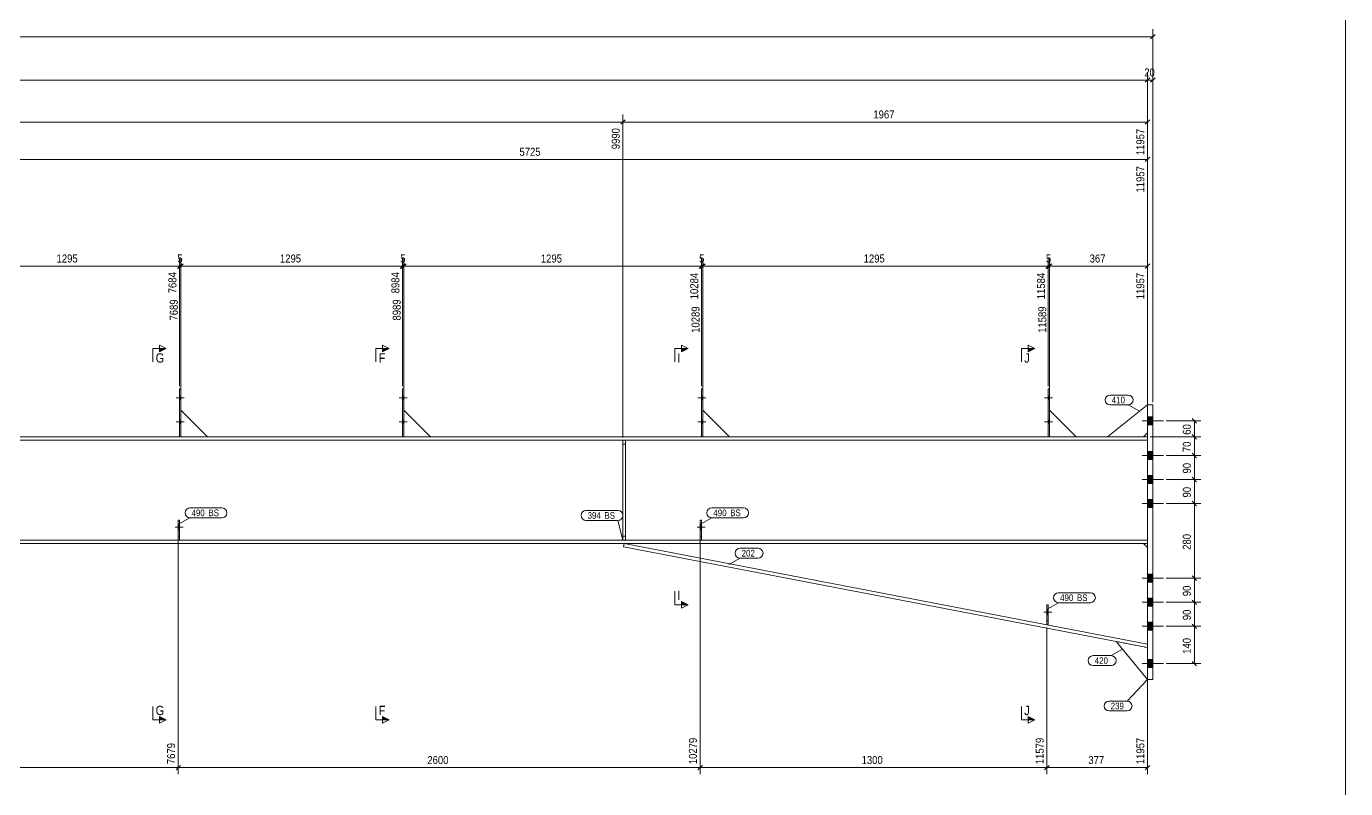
# Model space of a CAD drawing. Header units: millimetres. Extents: x 2 to 1174, y 1 to 825.
# Drawn here: x 679.4 to 1174, y 264.9 to 550.6 of the extents above; entities that cross this region are included whole.
import ezdxf

# ---------------------------------------------------------------- set-up
doc = ezdxf.new("R2010")
doc.units = ezdxf.units.MM
for name, pattern in [('XKITLINE00', [0]), ('XKITLINE01', [4, 1, -1, 1, -1]), ('XKITLINE02', [4, 2, -2])]:
    doc.linetypes.add(name, pattern=pattern)
for name, color, linetype, lineweight in [('Bolt', 3, 'Continuous', 0), ('Dimensions', 7, 'Continuous', 0), ('DrawingSheet', 5, 'Continuous', 0), ('Part', 2, 'Continuous', 0), ('PartMark', 7, 'Continuous', 0), ('Section', 6, 'Continuous', 0)]:
    doc.layers.add(name, color=color, linetype=linetype, lineweight=lineweight)
doc.styles.add('ARIAL', font='ARIAL.TTF')

# ---------------------------------------------------------------- blocks, each defined once
blk = doc.blocks.new('*A13')
at = {"layer": 'Bolt'}
blk.add_hatch(color=3, dxfattribs=at).paths.add_polyline_path([(932.51, 361.89), (932.01, 361.89), (932.01, 363.86), (932.51, 363.86)], flags=17)
at = {"layer": 'Bolt', "color": 3, "linetype": 'XKITLINE00', "lineweight": 0}
for p, q in [((933.86, 362.88), (930.86, 362.88)), ((932.51, 363.86), (932.01, 363.86)), ((932.51, 361.89), (932.01, 361.89))]:
    blk.add_line(p, q, dxfattribs=at)
blk = doc.blocks.new('*A14')
at = {"layer": 'Bolt', "color": 3, "linetype": 'XKITLINE02', "lineweight": 0}
for p, q in [((1062.51, 332.03), (1062.01, 332.03)), ((1063.86, 331.05), (1060.86, 331.05)), ((1062.51, 330.07), (1062.01, 330.07))]:
    blk.add_line(p, q, dxfattribs=at)
blk = doc.blocks.new('*A15')
at = {"layer": 'Bolt'}
for points in [[(1062.51, 412.08), (1063.01, 412.08), (1063.01, 410.68), (1062.51, 410.68)], [(1062.51, 412.08), (1063.01, 412.08), (1063.01, 410.68), (1062.51, 410.68)], [(1062.51, 403.08), (1063.01, 403.08), (1063.01, 401.68), (1062.51, 401.68)], [(1062.51, 403.08), (1063.01, 403.08), (1063.01, 401.68), (1062.51, 401.68)]]:
    blk.add_hatch(color=3, dxfattribs=at).paths.add_polyline_path(points, flags=17)
at = {"layer": 'Bolt', "color": 3, "linetype": 'XKITLINE00', "lineweight": 0}
for p, q in [((1064.17, 411.38), (1061.17, 411.38)), ((1064.17, 411.38), (1061.17, 411.38)), ((1063.01, 412.08), (1062.51, 412.08)), ((1063.01, 412.08), (1062.51, 412.08)), ((1063.01, 410.68), (1062.51, 410.68)), ((1063.01, 410.68), (1062.51, 410.68)), ((1064.17, 402.38), (1061.17, 402.38)), ((1064.17, 402.38), (1061.17, 402.38)), ((1063.01, 403.08), (1062.51, 403.08)), ((1063.01, 403.08), (1062.51, 403.08)), ((1063.01, 401.68), (1062.51, 401.68)), ((1063.01, 401.68), (1062.51, 401.68))]:
    blk.add_line(p, q, dxfattribs=at)
blk = doc.blocks.new('*A16')
at = {"layer": 'Bolt'}
blk.add_hatch(color=3, dxfattribs=at).paths.add_polyline_path([(1062.51, 330.07), (1062.01, 330.07), (1062.01, 332.03), (1062.51, 332.03)], flags=17)
at = {"layer": 'Bolt', "color": 3, "linetype": 'XKITLINE00', "lineweight": 0}
for p, q in [((1062.51, 332.03), (1062.01, 332.03)), ((1063.86, 331.05), (1060.86, 331.05)), ((1062.51, 330.07), (1062.01, 330.07))]:
    blk.add_line(p, q, dxfattribs=at)
blk = doc.blocks.new('*A18')
at = {"layer": 'Part', "color": 2, "linetype": 'XKITLINE00', "lineweight": 0}
for p, q in [((699.5, 396.78), (574.92, 396.78)), ((783.4, 396.78), (699.6, 396.78)), ((866.98, 396.78), (783.5, 396.78)), ((1099.75, 396.78), (867.08, 396.78)), ((699.5, 395.48), (574.92, 395.48)), ((783.4, 395.48), (699.6, 395.48)), ((866.98, 395.48), (783.5, 395.48)), ((1099.75, 395.48), (867.08, 395.48)), ((574.92, 358.08), (699.5, 358.08)), ((574.92, 356.78), (699.5, 356.78)), ((699.6, 358.08), (783.4, 358.08)), ((699.6, 356.78), (783.4, 356.78)), ((783.5, 358.08), (866.98, 358.08)), ((783.5, 356.78), (866.98, 356.78)), ((867.08, 358.08), (1099.75, 358.08)), ((867.08, 356.78), (1099.75, 356.78))]:
    blk.add_line(p, q, dxfattribs=at)
at = {"layer": 'Part', "color": 7, "linetype": 'XKITLINE01', "lineweight": 0}
blk.add_line((1099.75, 356.78), (1099.75, 396.78), dxfattribs=at)
blk = doc.blocks.new('*A19')
at = {"layer": 'Part', "color": 2, "linetype": 'XKITLINE00', "lineweight": 0}
for p, q in [((1099.75, 408.78), (1084.75, 396.78)), ((1098.25, 396.78), (1099.75, 398.28))]:
    blk.add_line(p, q, dxfattribs=at)
at = {"layer": 'Part', "color": 7, "linetype": 'XKITLINE01', "lineweight": 0}
for p, q in [((1099.75, 398.28), (1099.75, 408.78)), ((1084.75, 396.78), (1098.25, 396.78))]:
    blk.add_line(p, q, dxfattribs=at)
blk = doc.blocks.new('*A20')
at = {"layer": 'Part', "color": 2, "linetype": 'XKITLINE00', "lineweight": 0}
for p, q in [((1099.75, 305.78), (1099.75, 408.78)), ((1099.75, 408.78), (1101.75, 408.78)), ((1101.75, 408.78), (1101.75, 305.78)), ((1101.75, 305.78), (1099.75, 305.78))]:
    blk.add_line(p, q, dxfattribs=at)
blk = doc.blocks.new('*A21')
at = {"layer": 'Part', "color": 2, "linetype": 'XKITLINE00', "lineweight": 0}
blk.add_line((1087.96, 320.04), (1099.75, 305.78), dxfattribs=at)
at = {"layer": 'Part', "color": 7, "linetype": 'XKITLINE01', "lineweight": 0}
for p, q in [((1099.75, 317.78), (1087.96, 320.04)), ((1099.75, 305.78), (1099.75, 317.78))]:
    blk.add_line(p, q, dxfattribs=at)
blk = doc.blocks.new('*A39')
at = {"layer": 'Part', "color": 2, "linetype": 'XKITLINE00', "lineweight": 0}
blk.add_line((747.4, 396.78), (737.4, 406.78), dxfattribs=at)
at = {"layer": 'Part', "color": 7, "linetype": 'XKITLINE01', "lineweight": 0}
for p, q in [((737.4, 406.78), (737.4, 396.78)), ((737.4, 396.78), (747.4, 396.78))]:
    blk.add_line(p, q, dxfattribs=at)
blk = doc.blocks.new('*A40')
at = {"layer": 'Part', "color": 7, "linetype": 'XKITLINE01', "lineweight": 0}
for p, q in [((736.4, 365.58), (736.4, 358.08)), ((736.9, 365.58), (736.4, 365.58)), ((736.9, 358.08), (736.9, 365.58)), ((736.4, 359.58), (736.9, 359.58)), ((736.4, 358.08), (736.9, 358.08))]:
    blk.add_line(p, q, dxfattribs=at)
blk = doc.blocks.new('*A41')
at = {"layer": 'Part', "color": 2, "linetype": 'XKITLINE00', "lineweight": 0}
for p, q in [((737.4, 414.78), (736.9, 414.78)), ((736.9, 414.78), (736.9, 396.78)), ((737.4, 396.78), (737.4, 414.78))]:
    blk.add_line(p, q, dxfattribs=at)
at = {"layer": 'Part', "color": 7, "linetype": 'XKITLINE01', "lineweight": 0}
blk.add_line((736.9, 396.78), (737.4, 396.78), dxfattribs=at)
blk = doc.blocks.new('*A42')
at = {"layer": 'Part', "color": 2, "linetype": 'XKITLINE00', "lineweight": 0}
for p, q in [((736.4, 358.08), (736.4, 365.58)), ((736.4, 365.58), (736.9, 365.58)), ((736.9, 365.58), (736.9, 358.08))]:
    blk.add_line(p, q, dxfattribs=at)
at = {"layer": 'Part', "color": 7, "linetype": 'XKITLINE01', "lineweight": 0}
for p, q in [((736.4, 359.58), (736.9, 359.58)), ((736.9, 358.08), (736.4, 358.08))]:
    blk.add_line(p, q, dxfattribs=at)
blk = doc.blocks.new('*A43')
at = {"layer": 'Part', "color": 2, "linetype": 'XKITLINE00', "lineweight": 0}
blk.add_line((830.98, 396.78), (820.98, 406.78), dxfattribs=at)
at = {"layer": 'Part', "color": 7, "linetype": 'XKITLINE01', "lineweight": 0}
for p, q in [((820.98, 406.78), (820.98, 396.78)), ((820.98, 396.78), (830.98, 396.78))]:
    blk.add_line(p, q, dxfattribs=at)
blk = doc.blocks.new('*A44')
at = {"layer": 'Part', "color": 2, "linetype": 'XKITLINE00', "lineweight": 0}
for p, q in [((820.98, 414.78), (820.48, 414.78)), ((820.48, 414.78), (820.48, 396.78)), ((820.98, 396.78), (820.98, 414.78))]:
    blk.add_line(p, q, dxfattribs=at)
at = {"layer": 'Part', "color": 7, "linetype": 'XKITLINE01', "lineweight": 0}
blk.add_line((820.48, 396.78), (820.98, 396.78), dxfattribs=at)
blk = doc.blocks.new('*A45')
at = {"layer": 'Part', "color": 2, "linetype": 'XKITLINE00', "lineweight": 0}
blk.add_line((943.01, 396.78), (933.01, 406.78), dxfattribs=at)
at = {"layer": 'Part', "color": 7, "linetype": 'XKITLINE01', "lineweight": 0}
for p, q in [((933.01, 406.78), (933.01, 396.78)), ((933.01, 396.78), (943.01, 396.78))]:
    blk.add_line(p, q, dxfattribs=at)
blk = doc.blocks.new('*A46')
at = {"layer": 'Part', "color": 7, "linetype": 'XKITLINE01', "lineweight": 0}
for p, q in [((932.01, 365.58), (932.01, 358.08)), ((932.51, 365.58), (932.01, 365.58)), ((932.51, 358.08), (932.51, 365.58)), ((932.01, 359.58), (932.51, 359.58)), ((932.01, 358.08), (932.51, 358.08))]:
    blk.add_line(p, q, dxfattribs=at)
blk = doc.blocks.new('*A47')
at = {"layer": 'Part', "color": 2, "linetype": 'XKITLINE00', "lineweight": 0}
for p, q in [((933.01, 414.78), (932.51, 414.78)), ((932.51, 414.78), (932.51, 396.78)), ((933.01, 396.78), (933.01, 414.78))]:
    blk.add_line(p, q, dxfattribs=at)
at = {"layer": 'Part', "color": 7, "linetype": 'XKITLINE01', "lineweight": 0}
blk.add_line((932.51, 396.78), (933.01, 396.78), dxfattribs=at)
blk = doc.blocks.new('*A48')
at = {"layer": 'Part', "color": 2, "linetype": 'XKITLINE00', "lineweight": 0}
for p, q in [((932.01, 358.08), (932.01, 365.58)), ((932.01, 365.58), (932.51, 365.58)), ((932.51, 365.58), (932.51, 358.08))]:
    blk.add_line(p, q, dxfattribs=at)
at = {"layer": 'Part', "color": 7, "linetype": 'XKITLINE01', "lineweight": 0}
for p, q in [((932.01, 359.58), (932.51, 359.58)), ((932.51, 358.08), (932.01, 358.08))]:
    blk.add_line(p, q, dxfattribs=at)
blk = doc.blocks.new('*A49')
at = {"layer": 'Part', "color": 2, "linetype": 'XKITLINE00', "lineweight": 0}
blk.add_line((1073.01, 396.78), (1063.01, 406.78), dxfattribs=at)
at = {"layer": 'Part', "color": 7, "linetype": 'XKITLINE01', "lineweight": 0}
for p, q in [((1063.01, 406.78), (1063.01, 396.78)), ((1063.01, 396.78), (1073.01, 396.78))]:
    blk.add_line(p, q, dxfattribs=at)
blk = doc.blocks.new('*A50')
at = {"layer": 'Part', "color": 7, "linetype": 'XKITLINE01', "lineweight": 0}
for p, q in [((1062.01, 333.75), (1062.01, 326.25)), ((1062.51, 333.75), (1062.01, 333.75)), ((1062.51, 326.25), (1062.51, 333.75)), ((1062.01, 327.75), (1062.51, 327.75)), ((1062.01, 326.25), (1062.51, 326.25))]:
    blk.add_line(p, q, dxfattribs=at)
blk = doc.blocks.new('*A51')
at = {"layer": 'Part', "color": 2, "linetype": 'XKITLINE00', "lineweight": 0}
for p, q in [((1063.01, 414.78), (1062.51, 414.78)), ((1062.51, 414.78), (1062.51, 396.78)), ((1063.01, 396.78), (1063.01, 414.78))]:
    blk.add_line(p, q, dxfattribs=at)
at = {"layer": 'Part', "color": 7, "linetype": 'XKITLINE01', "lineweight": 0}
blk.add_line((1062.51, 396.78), (1063.01, 396.78), dxfattribs=at)
blk = doc.blocks.new('*A52')
at = {"layer": 'Part', "color": 2, "linetype": 'XKITLINE00', "lineweight": 0}
for p, q in [((1062.51, 333.75), (1062.01, 333.75)), ((1062.01, 333.75), (1062.01, 326.35)), ((1062.51, 333.75), (1062.51, 326.25))]:
    blk.add_line(p, q, dxfattribs=at)
at = {"layer": 'Part', "color": 7, "linetype": 'XKITLINE01', "lineweight": 0}
for p, q in [((1062.01, 327.75), (1062.51, 327.75)), ((1062.01, 326.25), (1062.01, 326.35)), ((1062.51, 326.25), (1062.01, 326.25))]:
    blk.add_line(p, q, dxfattribs=at)
blk = doc.blocks.new('*A56')
at = {"layer": 'Part', "color": 2, "linetype": 'XKITLINE00', "lineweight": 0}
for p, q in [((903.08, 358.08), (903.08, 395.48)), ((904.08, 395.48), (904.08, 358.08))]:
    blk.add_line(p, q, dxfattribs=at)
at = {"layer": 'Part', "color": 7, "linetype": 'XKITLINE01', "lineweight": 0}
for p, q in [((903.08, 395.48), (904.08, 395.48)), ((903.08, 393.98), (904.08, 393.98)), ((903.08, 359.58), (904.08, 359.58)), ((903.08, 358.08), (904.08, 358.08))]:
    blk.add_line(p, q, dxfattribs=at)
blk = doc.blocks.new('*A57')
at = {"layer": 'Part', "color": 7, "linetype": 'XKITLINE01', "lineweight": 0}
for p, q in [((903.08, 395.48), (903.08, 358.08)), ((903.08, 395.48), (904.08, 395.48)), ((903.08, 393.98), (904.08, 393.98)), ((904.08, 395.48), (904.08, 358.08)), ((904.08, 359.58), (903.08, 359.58)), ((904.08, 358.08), (903.08, 358.08))]:
    blk.add_line(p, q, dxfattribs=at)
blk = doc.blocks.new('*A58')
at = {"layer": 'Part', "color": 2, "linetype": 'XKITLINE00', "lineweight": 0}
for p, q in [((903.33, 355.5), (903.58, 356.78)), ((1099.75, 319.1), (903.58, 356.78)), ((1099.75, 355.32), (1098.29, 356.78)), ((1099.75, 317.78), (903.33, 355.5))]:
    blk.add_line(p, q, dxfattribs=at)
at = {"layer": 'Part', "color": 7, "linetype": 'XKITLINE01', "lineweight": 0}
for p, q in [((1098.29, 356.78), (903.58, 356.78)), ((1099.75, 317.78), (1099.75, 355.32))]:
    blk.add_line(p, q, dxfattribs=at)
blk = doc.blocks.new('*A62')
at = {"layer": 'Bolt'}
for points in [[(1101.75, 401.28), (1099.75, 401.28), (1099.75, 404.28), (1101.75, 404.28)], [(1101.75, 401.28), (1099.75, 401.28), (1099.75, 404.28), (1101.75, 404.28)], [(1101.75, 388.28), (1099.75, 388.28), (1099.75, 391.28), (1101.75, 391.28)], [(1101.75, 388.28), (1099.75, 388.28), (1099.75, 391.28), (1101.75, 391.28)], [(1101.75, 379.28), (1099.75, 379.28), (1099.75, 382.28), (1101.75, 382.28)], [(1101.75, 379.28), (1099.75, 379.28), (1099.75, 382.28), (1101.75, 382.28)], [(1101.75, 370.28), (1099.75, 370.28), (1099.75, 373.28), (1101.75, 373.28)], [(1101.75, 370.28), (1099.75, 370.28), (1099.75, 373.28), (1101.75, 373.28)], [(1101.75, 342.28), (1099.75, 342.28), (1099.75, 345.28), (1101.75, 345.28)], [(1101.75, 342.28), (1099.75, 342.28), (1099.75, 345.28), (1101.75, 345.28)], [(1101.75, 333.28), (1099.75, 333.28), (1099.75, 336.28), (1101.75, 336.28)], [(1101.75, 333.28), (1099.75, 333.28), (1099.75, 336.28), (1101.75, 336.28)], [(1101.75, 324.28), (1099.75, 324.28), (1099.75, 327.28), (1101.75, 327.28)], [(1101.75, 324.28), (1099.75, 324.28), (1099.75, 327.28), (1101.75, 327.28)], [(1101.75, 310.28), (1099.75, 310.28), (1099.75, 313.28), (1101.75, 313.28)], [(1101.75, 310.28), (1099.75, 310.28), (1099.75, 313.28), (1101.75, 313.28)]]:
    blk.add_hatch(color=3, dxfattribs=at).paths.add_polyline_path(points, flags=17)
at = {"layer": 'Bolt', "color": 3, "linetype": 'XKITLINE00', "lineweight": 0}
for p, q in [((1097.75, 402.78), (1105.75, 402.78)), ((1097.75, 402.78), (1105.75, 402.78)), ((1099.75, 404.28), (1101.75, 404.28)), ((1099.75, 404.28), (1101.75, 404.28)), ((1099.75, 401.28), (1101.75, 401.28)), ((1099.75, 401.28), (1101.75, 401.28)), ((1099.75, 391.28), (1101.75, 391.28)), ((1099.75, 391.28), (1101.75, 391.28)), ((1097.75, 389.78), (1105.75, 389.78)), ((1097.75, 389.78), (1105.75, 389.78)), ((1099.75, 388.28), (1101.75, 388.28)), ((1099.75, 388.28), (1101.75, 388.28)), ((1099.75, 382.28), (1101.75, 382.28)), ((1099.75, 382.28), (1101.75, 382.28)), ((1097.75, 380.78), (1105.75, 380.78)), ((1097.75, 380.78), (1105.75, 380.78)), ((1099.75, 379.28), (1101.75, 379.28)), ((1099.75, 379.28), (1101.75, 379.28)), ((1097.75, 371.78), (1105.75, 371.78)), ((1097.75, 371.78), (1105.75, 371.78)), ((1099.75, 373.28), (1101.75, 373.28)), ((1099.75, 373.28), (1101.75, 373.28)), ((1099.75, 370.28), (1101.75, 370.28)), ((1099.75, 370.28), (1101.75, 370.28)), ((1097.75, 343.78), (1105.75, 343.78)), ((1097.75, 343.78), (1105.75, 343.78)), ((1099.75, 345.28), (1101.75, 345.28)), ((1099.75, 345.28), (1101.75, 345.28)), ((1099.75, 342.28), (1101.75, 342.28)), ((1099.75, 342.28), (1101.75, 342.28)), ((1097.75, 334.78), (1105.75, 334.78)), ((1097.75, 334.78), (1105.75, 334.78)), ((1099.75, 336.28), (1101.75, 336.28)), ((1099.75, 336.28), (1101.75, 336.28)), ((1099.75, 333.28), (1101.75, 333.28)), ((1099.75, 333.28), (1101.75, 333.28)), ((1099.75, 327.28), (1101.75, 327.28)), ((1099.75, 327.28), (1101.75, 327.28)), ((1097.75, 325.78), (1105.75, 325.78)), ((1097.75, 325.78), (1105.75, 325.78)), ((1099.75, 324.28), (1101.75, 324.28)), ((1099.75, 324.28), (1101.75, 324.28)), ((1097.75, 311.78), (1105.75, 311.78)), ((1097.75, 311.78), (1105.75, 311.78)), ((1099.75, 313.28), (1101.75, 313.28)), ((1099.75, 313.28), (1101.75, 313.28)), ((1099.75, 310.28), (1101.75, 310.28)), ((1099.75, 310.28), (1101.75, 310.28))]:
    blk.add_line(p, q, dxfattribs=at)
blk = doc.blocks.new('*A74')
at = {"layer": 'Bolt', "color": 3, "linetype": 'XKITLINE02', "lineweight": 0}
for p, q in [((738.25, 362.88), (735.25, 362.88)), ((736.9, 363.86), (736.4, 363.86)), ((736.9, 361.89), (736.4, 361.89))]:
    blk.add_line(p, q, dxfattribs=at)
blk = doc.blocks.new('*A75')
at = {"layer": 'Bolt'}
for points in [[(736.9, 412.08), (737.4, 412.08), (737.4, 410.68), (736.9, 410.68)], [(736.9, 412.08), (737.4, 412.08), (737.4, 410.68), (736.9, 410.68)], [(736.9, 403.08), (737.4, 403.08), (737.4, 401.68), (736.9, 401.68)], [(736.9, 403.08), (737.4, 403.08), (737.4, 401.68), (736.9, 401.68)]]:
    blk.add_hatch(color=3, dxfattribs=at).paths.add_polyline_path(points, flags=17)
at = {"layer": 'Bolt', "color": 3, "linetype": 'XKITLINE00', "lineweight": 0}
for p, q in [((738.56, 411.38), (735.56, 411.38)), ((738.56, 411.38), (735.56, 411.38)), ((737.4, 412.08), (736.9, 412.08)), ((737.4, 412.08), (736.9, 412.08)), ((737.4, 410.68), (736.9, 410.68)), ((737.4, 410.68), (736.9, 410.68)), ((738.56, 402.38), (735.56, 402.38)), ((738.56, 402.38), (735.56, 402.38)), ((737.4, 403.08), (736.9, 403.08)), ((737.4, 403.08), (736.9, 403.08)), ((737.4, 401.68), (736.9, 401.68)), ((737.4, 401.68), (736.9, 401.68))]:
    blk.add_line(p, q, dxfattribs=at)
blk = doc.blocks.new('*A76')
at = {"layer": 'Bolt'}
blk.add_hatch(color=3, dxfattribs=at).paths.add_polyline_path([(736.9, 361.89), (736.4, 361.89), (736.4, 363.86), (736.9, 363.86)], flags=17)
at = {"layer": 'Bolt', "color": 3, "linetype": 'XKITLINE00', "lineweight": 0}
for p, q in [((738.25, 362.88), (735.25, 362.88)), ((736.9, 363.86), (736.4, 363.86)), ((736.9, 361.89), (736.4, 361.89))]:
    blk.add_line(p, q, dxfattribs=at)
blk = doc.blocks.new('*A77')
at = {"layer": 'Bolt'}
for points in [[(820.48, 412.08), (820.98, 412.08), (820.98, 410.68), (820.48, 410.68)], [(820.48, 412.08), (820.98, 412.08), (820.98, 410.68), (820.48, 410.68)], [(820.48, 403.08), (820.98, 403.08), (820.98, 401.68), (820.48, 401.68)], [(820.48, 403.08), (820.98, 403.08), (820.98, 401.68), (820.48, 401.68)]]:
    blk.add_hatch(color=3, dxfattribs=at).paths.add_polyline_path(points, flags=17)
at = {"layer": 'Bolt', "color": 3, "linetype": 'XKITLINE00', "lineweight": 0}
for p, q in [((822.14, 411.38), (819.14, 411.38)), ((822.14, 411.38), (819.14, 411.38)), ((820.98, 412.08), (820.48, 412.08)), ((820.98, 412.08), (820.48, 412.08)), ((820.98, 410.68), (820.48, 410.68)), ((820.98, 410.68), (820.48, 410.68)), ((822.14, 402.38), (819.14, 402.38)), ((822.14, 402.38), (819.14, 402.38)), ((820.98, 403.08), (820.48, 403.08)), ((820.98, 403.08), (820.48, 403.08)), ((820.98, 401.68), (820.48, 401.68)), ((820.98, 401.68), (820.48, 401.68))]:
    blk.add_line(p, q, dxfattribs=at)
blk = doc.blocks.new('*A78')
at = {"layer": 'Bolt', "color": 3, "linetype": 'XKITLINE02', "lineweight": 0}
for p, q in [((933.86, 362.88), (930.86, 362.88)), ((932.51, 363.86), (932.01, 363.86)), ((932.51, 361.89), (932.01, 361.89))]:
    blk.add_line(p, q, dxfattribs=at)
blk = doc.blocks.new('*A79')
at = {"layer": 'Bolt'}
for points in [[(932.51, 412.08), (933.01, 412.08), (933.01, 410.68), (932.51, 410.68)], [(932.51, 412.08), (933.01, 412.08), (933.01, 410.68), (932.51, 410.68)], [(932.51, 403.08), (933.01, 403.08), (933.01, 401.68), (932.51, 401.68)], [(932.51, 403.08), (933.01, 403.08), (933.01, 401.68), (932.51, 401.68)]]:
    blk.add_hatch(color=3, dxfattribs=at).paths.add_polyline_path(points, flags=17)
at = {"layer": 'Bolt', "color": 3, "linetype": 'XKITLINE00', "lineweight": 0}
for p, q in [((934.17, 411.38), (931.17, 411.38)), ((934.17, 411.38), (931.17, 411.38)), ((933.01, 412.08), (932.51, 412.08)), ((933.01, 412.08), (932.51, 412.08)), ((933.01, 410.68), (932.51, 410.68)), ((933.01, 410.68), (932.51, 410.68)), ((934.17, 402.38), (931.17, 402.38)), ((934.17, 402.38), (931.17, 402.38)), ((933.01, 403.08), (932.51, 403.08)), ((933.01, 403.08), (932.51, 403.08)), ((933.01, 401.68), (932.51, 401.68)), ((933.01, 401.68), (932.51, 401.68))]:
    blk.add_line(p, q, dxfattribs=at)
blk = doc.blocks.new('*A213')
at = {"layer": 'DrawingSheet', "color": 5, "linetype": 'XKITLINE00', "lineweight": 0}
blk.add_line((1174, 5), (1174, 825), dxfattribs=at)
blk = doc.blocks.new('*A225')
at = {"layer": 'Dimensions', "color": 7, "linetype": 'XKITLINE00', "lineweight": 0}
for p, q in [((1101.75, 409.78), (1101.75, 549.61)), ((55.35, 546.76), (1101.75, 546.76)), ((1102.6, 547.61), (1100.9, 545.91))]:
    blk.add_line(p, q, dxfattribs=at)
at = {"layer": 'Dimensions', "color": 3}
blk.add_point((1101.75, 546.76), dxfattribs=at)
blk = doc.blocks.new('*A231')
at = {"layer": 'Dimensions', "color": 7, "linetype": 'XKITLINE00', "lineweight": 0}
for p, q in [((527.82, 364.58), (527.82, 270.38)), ((736.4, 364.58), (736.4, 270.38)), ((528.67, 273.62), (526.97, 271.93)), ((527.82, 272.78), (736.4, 272.78)), ((737.25, 273.62), (735.55, 271.93))]:
    blk.add_line(p, q, dxfattribs=at)
at = {"layer": 'Dimensions', "color": 3}
for p in [(527.82, 272.78), (736.4, 272.78)]:
    blk.add_point(p, dxfattribs=at)
at = {"layer": 'Dimensions', "color": 3, "style": 'ARIAL', "width": 0.85}
blk.add_text('2600', height=3, dxfattribs=at).set_placement((627.66, 274.13))
blk.add_text('7679', height=3, rotation=90.0002, dxfattribs=at).set_placement((735.2, 274.08))
blk = doc.blocks.new('*A232')
at = {"layer": 'Dimensions', "color": 7, "linetype": 'XKITLINE00', "lineweight": 0}
for p, q in [((65.98, 530.52), (1099.75, 530.52)), ((1100.6, 531.36), (1098.9, 529.67)), ((1099.75, 397.78), (1099.75, 533.37))]:
    blk.add_line(p, q, dxfattribs=at)
at = {"layer": 'Dimensions', "color": 3}
blk.add_point((1099.75, 530.52), dxfattribs=at)
blk = doc.blocks.new('*A233')
at = {"layer": 'Dimensions', "color": 7, "linetype": 'XKITLINE00', "lineweight": 0}
for p, q in [((407.02, 514.78), (903.08, 514.78)), ((903.93, 515.62), (902.23, 513.93)), ((903.08, 396.48), (903.08, 517.63))]:
    blk.add_line(p, q, dxfattribs=at)
at = {"layer": 'Dimensions', "color": 3}
blk.add_point((903.08, 514.78), dxfattribs=at)
at = {"layer": 'Dimensions', "color": 3, "style": 'ARIAL', "width": 0.85}
blk.add_text('9990', height=3, rotation=90.0002, dxfattribs=at).set_placement((901.88, 504.58))
blk = doc.blocks.new('*A234')
at = {"layer": 'Dimensions', "color": 7, "linetype": 'XKITLINE00', "lineweight": 0}
for p, q in [((638.57, 501.62), (636.87, 499.93)), ((637.72, 377.78), (637.72, 503.63)), ((637.72, 500.78), (1099.75, 500.78)), ((1100.6, 501.62), (1098.9, 499.93)), ((1099.75, 397.78), (1099.75, 503.63))]:
    blk.add_line(p, q, dxfattribs=at)
at = {"layer": 'Dimensions', "color": 3}
for p in [(637.72, 500.78), (1099.75, 500.78)]:
    blk.add_point(p, dxfattribs=at)
at = {"layer": 'Dimensions', "color": 3, "style": 'ARIAL', "width": 0.85}
blk.add_text('5725', height=3, dxfattribs=at).set_placement((864.28, 502.13))
blk.add_text('11957', height=3, rotation=90.0002, dxfattribs=at).set_placement((1098.55, 488.35))
blk = doc.blocks.new('*A235')
at = {"layer": 'Dimensions', "color": 7, "linetype": 'XKITLINE00', "lineweight": 0}
for p, q in [((654.35, 461.62), (652.65, 459.93)), ((653.5, 407.78), (653.5, 463.63)), ((653.5, 460.78), (736.9, 460.78)), ((737.75, 461.62), (736.05, 459.93)), ((736.9, 415.78), (736.9, 463.63))]:
    blk.add_line(p, q, dxfattribs=at)
at = {"layer": 'Dimensions', "color": 3}
for p in [(653.5, 460.78), (736.9, 460.78)]:
    blk.add_point(p, dxfattribs=at)
at = {"layer": 'Dimensions', "color": 3, "style": 'ARIAL', "width": 0.85}
blk.add_text('1295', height=3, dxfattribs=at).set_placement((690.75, 462.13))
blk.add_text('7684', height=3, rotation=90.0002, dxfattribs=at).set_placement((735.7, 450.58))
blk = doc.blocks.new('*A236')
at = {"layer": 'Dimensions', "color": 7, "linetype": 'XKITLINE00', "lineweight": 0}
for p, q in [((1100.75, 396.78), (1119.71, 396.78)), ((1116.46, 397.62), (1118.16, 395.93)), ((1117.31, 389.78), (1117.31, 396.78)), ((1106.75, 389.78), (1119.71, 389.78)), ((1116.46, 390.62), (1118.16, 388.93))]:
    blk.add_line(p, q, dxfattribs=at)
at = {"layer": 'Dimensions', "color": 3}
for p in [(1117.31, 396.78), (1117.31, 389.78)]:
    blk.add_point(p, dxfattribs=at)
at = {"layer": 'Dimensions', "color": 3, "style": 'ARIAL', "width": 0.85}
blk.add_text('70', height=3, rotation=90.0002, dxfattribs=at).set_placement((1115.96, 391.05))
blk = doc.blocks.new('*A237')
at = {"layer": 'Dimensions', "color": 7, "linetype": 'XKITLINE00', "lineweight": 0}
for p, q in [((1106.75, 402.78), (1119.71, 402.78)), ((1116.46, 403.62), (1118.16, 401.93)), ((1117.31, 396.78), (1117.31, 402.78)), ((1100.75, 396.78), (1119.71, 396.78)), ((1116.46, 397.62), (1118.16, 395.93))]:
    blk.add_line(p, q, dxfattribs=at)
at = {"layer": 'Dimensions', "color": 3}
for p in [(1117.31, 402.78), (1117.31, 396.78)]:
    blk.add_point(p, dxfattribs=at)
at = {"layer": 'Dimensions', "color": 3, "style": 'ARIAL', "width": 0.85}
blk.add_text('60', height=3, rotation=90.0002, dxfattribs=at).set_placement((1115.96, 397.55))
blk = doc.blocks.new('*A242')
at = {"layer": 'PartMark', "color": 7, "linetype": 'XKITLINE00', "lineweight": 0}
for p, q in [((942.73, 348.93), (946.98, 351.32)), ((946.98, 355.02), (953.74, 355.02)), ((946.98, 351.32), (953.74, 351.32))]:
    blk.add_line(p, q, dxfattribs=at)
for centre, start, end in [((946.98, 353.17), 90, 270), ((953.74, 353.17), 270, 90)]:
    blk.add_arc(centre, 1.85, start, end, dxfattribs=at)
at = {"layer": 'PartMark', "color": 3, "style": 'ARIAL', "width": 0.85}
blk.add_text('202', height=2.5, dxfattribs=at).set_placement((947.58, 351.92))
blk = doc.blocks.new('*A244')
at = {"layer": 'PartMark', "color": 7, "linetype": 'XKITLINE00', "lineweight": 0}
for p, q in [((1085.71, 412.44), (1092.48, 412.44)), ((1085.71, 408.74), (1092.48, 408.74)), ((1096.72, 406.35), (1092.48, 408.74))]:
    blk.add_line(p, q, dxfattribs=at)
for centre, start, end in [((1085.71, 410.59), 90, 270), ((1092.48, 410.59), 270, 90)]:
    blk.add_arc(centre, 1.85, start, end, dxfattribs=at)
at = {"layer": 'PartMark', "color": 3, "style": 'ARIAL', "width": 0.85}
blk.add_text('410', height=2.5, dxfattribs=at).set_placement((1086.31, 409.34))
blk = doc.blocks.new('*A245')
at = {"layer": 'PartMark', "color": 7, "linetype": 'XKITLINE00', "lineweight": 0}
for p, q in [((1099.75, 305.78), (1092.08, 297.75)), ((1085.32, 297.75), (1092.08, 297.75)), ((1085.32, 294.05), (1092.08, 294.05))]:
    blk.add_line(p, q, dxfattribs=at)
for centre, start, end in [((1085.32, 295.9), 90, 270), ((1092.08, 295.9), 270, 90)]:
    blk.add_arc(centre, 1.85, start, end, dxfattribs=at)
at = {"layer": 'PartMark', "color": 3, "style": 'ARIAL', "width": 0.85}
blk.add_text('239', height=2.5, dxfattribs=at).set_placement((1085.92, 294.65))
blk = doc.blocks.new('*A246')
at = {"layer": 'PartMark', "color": 7, "linetype": 'XKITLINE00', "lineweight": 0}
for p, q in [((1090.35, 317.16), (1086.11, 314.76)), ((1079.34, 314.76), (1086.11, 314.76)), ((1079.34, 311.06), (1086.11, 311.06))]:
    blk.add_line(p, q, dxfattribs=at)
for centre, start, end in [((1079.34, 312.91), 90, 270), ((1086.11, 312.91), 270, 90)]:
    blk.add_arc(centre, 1.85, start, end, dxfattribs=at)
at = {"layer": 'PartMark', "color": 3, "style": 'ARIAL', "width": 0.85}
blk.add_text('420', height=2.5, dxfattribs=at).set_placement((1079.94, 311.66))
blk = doc.blocks.new('*A250')
at = {"layer": 'PartMark', "color": 7, "linetype": 'XKITLINE00', "lineweight": 0}
for p, q in [((1066.38, 338.32), (1078.34, 338.32)), ((1062.14, 332.22), (1066.38, 334.62)), ((1066.38, 334.62), (1078.34, 334.62))]:
    blk.add_line(p, q, dxfattribs=at)
for centre, start, end in [((1066.38, 336.47), 90, 270), ((1078.34, 336.47), 270, 90)]:
    blk.add_arc(centre, 1.85, start, end, dxfattribs=at)
at = {"layer": 'PartMark', "color": 3, "style": 'ARIAL', "width": 0.85}
for s, p in [('490', (1066.98, 335.22)), ('BS', (1073.29, 335.22))]:
    blk.add_text(s, height=2.5, dxfattribs=at).set_placement(p)
blk = doc.blocks.new('*A251')
at = {"layer": 'PartMark', "color": 7, "linetype": 'XKITLINE00', "lineweight": 0}
for p, q in [((932.14, 364.05), (936.38, 366.44)), ((936.38, 370.14), (948.34, 370.14)), ((936.38, 366.44), (948.34, 366.44))]:
    blk.add_line(p, q, dxfattribs=at)
for centre, start, end in [((936.38, 368.29), 90, 270), ((948.34, 368.29), 270, 90)]:
    blk.add_arc(centre, 1.85, start, end, dxfattribs=at)
at = {"layer": 'PartMark', "color": 3, "style": 'ARIAL', "width": 0.85}
for s, p in [('490', (936.98, 367.04)), ('BS', (943.29, 367.04))]:
    blk.add_text(s, height=2.5, dxfattribs=at).set_placement(p)
blk = doc.blocks.new('*A252')
at = {"layer": 'PartMark', "color": 7, "linetype": 'XKITLINE00', "lineweight": 0}
for p, q in [((889.22, 369.16), (901.18, 369.16)), ((889.22, 365.46), (901.18, 365.46)), ((903.08, 358.08), (901.18, 365.46))]:
    blk.add_line(p, q, dxfattribs=at)
for centre, start, end in [((889.22, 367.31), 90, 270), ((901.18, 367.31), 270, 90)]:
    blk.add_arc(centre, 1.85, start, end, dxfattribs=at)
at = {"layer": 'PartMark', "color": 3, "style": 'ARIAL', "width": 0.85}
for s, p in [('394', (889.82, 366.06)), ('BS', (896.14, 366.06))]:
    blk.add_text(s, height=2.5, dxfattribs=at).set_placement(p)
blk = doc.blocks.new('*A253')
at = {"layer": 'PartMark', "color": 7, "linetype": 'XKITLINE00', "lineweight": 0}
for p, q in [((736.53, 364.05), (740.77, 366.44)), ((740.77, 370.14), (752.73, 370.14)), ((740.77, 366.44), (752.73, 366.44))]:
    blk.add_line(p, q, dxfattribs=at)
for centre, start, end in [((740.77, 368.29), 90, 270), ((752.73, 368.29), 270, 90)]:
    blk.add_arc(centre, 1.85, start, end, dxfattribs=at)
at = {"layer": 'PartMark', "color": 3, "style": 'ARIAL', "width": 0.85}
for s, p in [('490', (741.37, 367.04)), ('BS', (747.69, 367.04))]:
    blk.add_text(s, height=2.5, dxfattribs=at).set_placement(p)
blk = doc.blocks.new('*A262')
at = {"layer": 'Section'}
for points in [[(1055.01, 429.84), (1057.51, 429.84), (1055.01, 428.59)], [(1055.01, 291.96), (1057.51, 290.71), (1055.01, 290.71)]]:
    blk.add_hatch(color=3, dxfattribs=at).paths.add_polyline_path(points, flags=17)
at = {"layer": 'Section', "color": 3, "linetype": 'XKITLINE00', "lineweight": 0}
for p, q in [((1055.01, 428.59), (1055.01, 431.09)), ((1055.01, 431.09), (1057.51, 429.84)), ((1057.51, 429.84), (1055.01, 428.59)), ((1057.51, 290.71), (1055.01, 291.96)), ((1055.01, 291.96), (1055.01, 289.46)), ((1057.51, 290.71), (1055.01, 289.46))]:
    blk.add_line(p, q, dxfattribs=at)
at = {"layer": 'Section', "color": 1, "linetype": 'XKITLINE00', "lineweight": 0}
for p, q in [((1052.51, 429.84), (1052.51, 424.84)), ((1052.51, 429.84), (1057.51, 429.84)), ((1052.51, 290.71), (1052.51, 295.71)), ((1052.51, 290.71), (1057.51, 290.71))]:
    blk.add_line(p, q, dxfattribs=at)
at = {"layer": 'Section', "color": 7, "style": 'ARIAL', "width": 0.85}
for p in [(1053.51, 424.59), (1053.51, 292.46)]:
    blk.add_text('J', height=3.5, dxfattribs=at).set_placement(p)
blk = doc.blocks.new('*A264')
at = {"layer": 'Section'}
for points in [[(925.01, 429.84), (927.51, 429.84), (925.01, 428.59)], [(925.01, 335.12), (927.51, 333.87), (925.01, 333.87)]]:
    blk.add_hatch(color=3, dxfattribs=at).paths.add_polyline_path(points, flags=17)
at = {"layer": 'Section', "color": 3, "linetype": 'XKITLINE00', "lineweight": 0}
for p, q in [((925.01, 428.59), (925.01, 431.09)), ((925.01, 431.09), (927.51, 429.84)), ((927.51, 429.84), (925.01, 428.59)), ((927.51, 333.87), (925.01, 335.12)), ((925.01, 335.12), (925.01, 332.62)), ((927.51, 333.87), (925.01, 332.62))]:
    blk.add_line(p, q, dxfattribs=at)
at = {"layer": 'Section', "color": 1, "linetype": 'XKITLINE00', "lineweight": 0}
for p, q in [((922.51, 429.84), (922.51, 424.84)), ((922.51, 429.84), (927.51, 429.84)), ((922.51, 333.87), (922.51, 338.87)), ((922.51, 333.87), (927.51, 333.87))]:
    blk.add_line(p, q, dxfattribs=at)
at = {"layer": 'Section', "color": 7, "style": 'ARIAL', "width": 0.85}
for p in [(923.51, 424.59), (923.51, 335.62)]:
    blk.add_text('I', height=3.5, dxfattribs=at).set_placement(p)
blk = doc.blocks.new('*A265')
at = {"layer": 'Section'}
for points in [[(812.98, 429.84), (815.48, 429.84), (812.98, 428.59)], [(812.98, 291.96), (815.48, 290.71), (812.98, 290.71)]]:
    blk.add_hatch(color=3, dxfattribs=at).paths.add_polyline_path(points, flags=17)
at = {"layer": 'Section', "color": 3, "linetype": 'XKITLINE00', "lineweight": 0}
for p, q in [((812.98, 428.59), (812.98, 431.09)), ((812.98, 431.09), (815.48, 429.84)), ((815.48, 429.84), (812.98, 428.59)), ((815.48, 290.71), (812.98, 291.96)), ((812.98, 291.96), (812.98, 289.46)), ((815.48, 290.71), (812.98, 289.46))]:
    blk.add_line(p, q, dxfattribs=at)
at = {"layer": 'Section', "color": 1, "linetype": 'XKITLINE00', "lineweight": 0}
for p, q in [((810.48, 429.84), (810.48, 424.84)), ((810.48, 429.84), (815.48, 429.84)), ((810.48, 290.71), (810.48, 295.71)), ((810.48, 290.71), (815.48, 290.71))]:
    blk.add_line(p, q, dxfattribs=at)
at = {"layer": 'Section', "color": 7, "style": 'ARIAL', "width": 0.85}
for p in [(811.48, 424.59), (811.48, 292.46)]:
    blk.add_text('F', height=3.5, dxfattribs=at).set_placement(p)
blk = doc.blocks.new('*A266')
at = {"layer": 'Section'}
for points in [[(729.4, 429.84), (731.9, 429.84), (729.4, 428.59)], [(729.4, 291.96), (731.9, 290.71), (729.4, 290.71)]]:
    blk.add_hatch(color=3, dxfattribs=at).paths.add_polyline_path(points, flags=17)
at = {"layer": 'Section', "color": 3, "linetype": 'XKITLINE00', "lineweight": 0}
for p, q in [((729.4, 428.59), (729.4, 431.09)), ((729.4, 431.09), (731.9, 429.84)), ((731.9, 429.84), (729.4, 428.59)), ((731.9, 290.71), (729.4, 291.96)), ((729.4, 291.96), (729.4, 289.46)), ((731.9, 290.71), (729.4, 289.46))]:
    blk.add_line(p, q, dxfattribs=at)
at = {"layer": 'Section', "color": 1, "linetype": 'XKITLINE00', "lineweight": 0}
for p, q in [((726.9, 429.84), (726.9, 424.84)), ((726.9, 429.84), (731.9, 429.84)), ((726.9, 290.71), (726.9, 295.71)), ((726.9, 290.71), (731.9, 290.71))]:
    blk.add_line(p, q, dxfattribs=at)
at = {"layer": 'Section', "color": 7, "style": 'ARIAL', "width": 0.85}
for p in [(727.9, 424.59), (727.9, 292.46)]:
    blk.add_text('G', height=3.5, dxfattribs=at).set_placement(p)
blk = doc.blocks.new('*A290')
at = {"layer": 'Dimensions', "color": 7, "linetype": 'XKITLINE00', "lineweight": 0}
for p, q in [((736.4, 364.58), (736.4, 270.38)), ((932.01, 364.58), (932.01, 270.38)), ((737.25, 273.62), (735.55, 271.93)), ((736.4, 272.78), (932.01, 272.78)), ((932.86, 273.62), (931.16, 271.93))]:
    blk.add_line(p, q, dxfattribs=at)
at = {"layer": 'Dimensions', "color": 3}
for p in [(736.4, 272.78), (932.01, 272.78)]:
    blk.add_point(p, dxfattribs=at)
at = {"layer": 'Dimensions', "color": 3, "style": 'ARIAL', "width": 0.85}
blk.add_text('10279', height=3, rotation=90.0002, dxfattribs=at).set_placement((930.81, 274.08))
blk.add_text('2600', height=3, dxfattribs=at).set_placement((829.76, 274.13))
blk = doc.blocks.new('*A291')
at = {"layer": 'Dimensions', "color": 7, "linetype": 'XKITLINE00', "lineweight": 0}
for p, q in [((932.01, 364.58), (932.01, 270.38)), ((1062.01, 325.25), (1062.01, 270.38)), ((932.86, 273.62), (931.16, 271.93)), ((932.01, 272.78), (1062.01, 272.78)), ((1062.86, 273.62), (1061.16, 271.93))]:
    blk.add_line(p, q, dxfattribs=at)
at = {"layer": 'Dimensions', "color": 3}
for p in [(932.01, 272.78), (1062.01, 272.78)]:
    blk.add_point(p, dxfattribs=at)
at = {"layer": 'Dimensions', "color": 3, "style": 'ARIAL', "width": 0.85}
blk.add_text('11579', height=3, rotation=90.0002, dxfattribs=at).set_placement((1060.81, 274.08))
blk.add_text('1300', height=3, dxfattribs=at).set_placement((992.56, 274.13))
blk = doc.blocks.new('*A292')
at = {"layer": 'Dimensions', "color": 7, "linetype": 'XKITLINE00', "lineweight": 0}
for p, q in [((1099.75, 355.78), (1099.75, 270.38)), ((1062.01, 325.25), (1062.01, 270.38)), ((1062.86, 273.62), (1061.16, 271.93)), ((1062.01, 272.78), (1099.75, 272.78)), ((1100.6, 273.62), (1098.9, 271.93))]:
    blk.add_line(p, q, dxfattribs=at)
at = {"layer": 'Dimensions', "color": 3}
for p in [(1062.01, 272.78), (1099.75, 272.78)]:
    blk.add_point(p, dxfattribs=at)
at = {"layer": 'Dimensions', "color": 3, "style": 'ARIAL', "width": 0.85}
blk.add_text('11957', height=3, rotation=90.0002, dxfattribs=at).set_placement((1098.55, 274.08))
blk.add_text('377', height=3, dxfattribs=at).set_placement((1077.54, 274.13))
blk = doc.blocks.new('*A293')
at = {"layer": 'Dimensions', "color": 7, "linetype": 'XKITLINE00', "lineweight": 0}
for p, q in [((1100.6, 531.36), (1098.9, 529.67)), ((1099.75, 397.78), (1099.75, 533.37)), ((1099.75, 530.52), (1101.75, 530.52)), ((1102.6, 531.36), (1100.9, 529.67)), ((1101.75, 409.78), (1101.75, 533.37))]:
    blk.add_line(p, q, dxfattribs=at)
at = {"layer": 'Dimensions', "color": 3}
for p in [(1099.75, 530.52), (1101.75, 530.52)]:
    blk.add_point(p, dxfattribs=at)
at = {"layer": 'Dimensions', "color": 3, "style": 'ARIAL', "width": 0.85}
blk.add_text('20', height=3, dxfattribs=at).set_placement((1098.52, 531.87))
blk = doc.blocks.new('*A294')
at = {"layer": 'Dimensions', "color": 7, "linetype": 'XKITLINE00', "lineweight": 0}
for p, q in [((903.93, 515.62), (902.23, 513.93)), ((903.08, 396.48), (903.08, 517.63)), ((903.08, 514.78), (1099.75, 514.78)), ((1100.6, 515.62), (1098.9, 513.93)), ((1099.75, 397.78), (1099.75, 517.63))]:
    blk.add_line(p, q, dxfattribs=at)
at = {"layer": 'Dimensions', "color": 3}
for p in [(903.08, 514.78), (1099.75, 514.78)]:
    blk.add_point(p, dxfattribs=at)
at = {"layer": 'Dimensions', "color": 3, "style": 'ARIAL', "width": 0.85}
blk.add_text('1967', height=3, dxfattribs=at).set_placement((996.96, 516.13))
blk.add_text('11957', height=3, rotation=90.0002, dxfattribs=at).set_placement((1098.55, 502.35))
blk = doc.blocks.new('*A295')
at = {"layer": 'Dimensions', "color": 7, "linetype": 'XKITLINE00', "lineweight": 0}
for p, q in [((737.75, 461.62), (736.05, 459.93)), ((738.25, 461.62), (736.55, 459.93)), ((736.9, 415.78), (736.9, 463.63)), ((736.9, 460.78), (737.4, 460.78)), ((737.4, 407.78), (737.4, 463.63))]:
    blk.add_line(p, q, dxfattribs=at)
at = {"layer": 'Dimensions', "color": 3}
for p in [(736.9, 460.78), (737.4, 460.78)]:
    blk.add_point(p, dxfattribs=at)
at = {"layer": 'Dimensions', "color": 3, "style": 'ARIAL', "width": 0.85}
blk.add_text('5', height=3, dxfattribs=at).set_placement((736.04, 462.13))
blk.add_text('7689', height=3, rotation=90.0002, dxfattribs=at).set_placement((736.2, 440.38))
blk = doc.blocks.new('*A296')
at = {"layer": 'Dimensions', "color": 7, "linetype": 'XKITLINE00', "lineweight": 0}
for p, q in [((738.25, 461.62), (736.55, 459.93)), ((737.4, 407.78), (737.4, 463.63)), ((737.4, 460.78), (820.48, 460.78)), ((821.33, 461.62), (819.63, 459.93)), ((820.48, 415.78), (820.48, 463.63))]:
    blk.add_line(p, q, dxfattribs=at)
at = {"layer": 'Dimensions', "color": 3}
for p in [(737.4, 460.78), (820.48, 460.78)]:
    blk.add_point(p, dxfattribs=at)
at = {"layer": 'Dimensions', "color": 3, "style": 'ARIAL', "width": 0.85}
blk.add_text('1295', height=3, dxfattribs=at).set_placement((774.49, 462.13))
blk.add_text('8984', height=3, rotation=90.0002, dxfattribs=at).set_placement((819.28, 450.58))
blk = doc.blocks.new('*A297')
at = {"layer": 'Dimensions', "color": 7, "linetype": 'XKITLINE00', "lineweight": 0}
for p, q in [((821.33, 461.62), (819.63, 459.93)), ((821.83, 461.62), (820.13, 459.93)), ((820.48, 415.78), (820.48, 463.63)), ((820.48, 460.78), (820.98, 460.78)), ((820.98, 407.78), (820.98, 463.63))]:
    blk.add_line(p, q, dxfattribs=at)
at = {"layer": 'Dimensions', "color": 3}
for p in [(820.48, 460.78), (820.98, 460.78)]:
    blk.add_point(p, dxfattribs=at)
at = {"layer": 'Dimensions', "color": 3, "style": 'ARIAL', "width": 0.85}
blk.add_text('5', height=3, dxfattribs=at).set_placement((819.62, 462.13))
blk.add_text('8989', height=3, rotation=90.0002, dxfattribs=at).set_placement((819.78, 440.38))
blk = doc.blocks.new('*A298')
at = {"layer": 'Dimensions', "color": 7, "linetype": 'XKITLINE00', "lineweight": 0}
for p, q in [((821.83, 461.62), (820.13, 459.93)), ((820.98, 407.78), (820.98, 463.63)), ((820.98, 460.78), (932.51, 460.78)), ((933.36, 461.62), (931.66, 459.93)), ((932.51, 415.78), (932.51, 463.63))]:
    blk.add_line(p, q, dxfattribs=at)
at = {"layer": 'Dimensions', "color": 3}
for p in [(820.98, 460.78), (932.51, 460.78)]:
    blk.add_point(p, dxfattribs=at)
at = {"layer": 'Dimensions', "color": 3, "style": 'ARIAL', "width": 0.85}
blk.add_text('1295', height=3, dxfattribs=at).set_placement((872.3, 462.13))
blk.add_text('10284', height=3, rotation=90.0002, dxfattribs=at).set_placement((931.31, 448.35))
blk = doc.blocks.new('*A299')
at = {"layer": 'Dimensions', "color": 7, "linetype": 'XKITLINE00', "lineweight": 0}
for p, q in [((933.36, 461.62), (931.66, 459.93)), ((933.86, 461.62), (932.16, 459.93)), ((932.51, 415.78), (932.51, 463.63)), ((932.51, 460.78), (933.01, 460.78)), ((933.01, 407.78), (933.01, 463.63))]:
    blk.add_line(p, q, dxfattribs=at)
at = {"layer": 'Dimensions', "color": 3}
for p in [(932.51, 460.78), (933.01, 460.78)]:
    blk.add_point(p, dxfattribs=at)
at = {"layer": 'Dimensions', "color": 3, "style": 'ARIAL', "width": 0.85}
blk.add_text('5', height=3, dxfattribs=at).set_placement((931.65, 462.13))
blk.add_text('10289', height=3, rotation=90.0002, dxfattribs=at).set_placement((931.81, 435.75))
blk = doc.blocks.new('*A300')
at = {"layer": 'Dimensions', "color": 7, "linetype": 'XKITLINE00', "lineweight": 0}
for p, q in [((933.86, 461.62), (932.16, 459.93)), ((933.01, 407.78), (933.01, 463.63)), ((933.01, 460.78), (1062.51, 460.78)), ((1063.36, 461.62), (1061.66, 459.93)), ((1062.51, 415.78), (1062.51, 463.63))]:
    blk.add_line(p, q, dxfattribs=at)
at = {"layer": 'Dimensions', "color": 3}
for p in [(933.01, 460.78), (1062.51, 460.78)]:
    blk.add_point(p, dxfattribs=at)
at = {"layer": 'Dimensions', "color": 3, "style": 'ARIAL', "width": 0.85}
blk.add_text('1295', height=3, dxfattribs=at).set_placement((993.31, 462.13))
blk.add_text('11584', height=3, rotation=90.0002, dxfattribs=at).set_placement((1061.31, 448.35))
blk = doc.blocks.new('*A301')
at = {"layer": 'Dimensions', "color": 7, "linetype": 'XKITLINE00', "lineweight": 0}
for p, q in [((1063.36, 461.62), (1061.66, 459.93)), ((1063.86, 461.62), (1062.16, 459.93)), ((1062.51, 415.78), (1062.51, 463.63)), ((1062.51, 460.78), (1063.01, 460.78)), ((1063.01, 407.78), (1063.01, 463.63))]:
    blk.add_line(p, q, dxfattribs=at)
at = {"layer": 'Dimensions', "color": 3}
for p in [(1062.51, 460.78), (1063.01, 460.78)]:
    blk.add_point(p, dxfattribs=at)
at = {"layer": 'Dimensions', "color": 3, "style": 'ARIAL', "width": 0.85}
blk.add_text('5', height=3, dxfattribs=at).set_placement((1061.65, 462.13))
blk.add_text('11589', height=3, rotation=90.0002, dxfattribs=at).set_placement((1061.81, 435.75))
blk = doc.blocks.new('*A302')
at = {"layer": 'Dimensions', "color": 7, "linetype": 'XKITLINE00', "lineweight": 0}
for p, q in [((1063.86, 461.62), (1062.16, 459.93)), ((1063.01, 407.78), (1063.01, 463.63)), ((1063.01, 460.78), (1099.75, 460.78)), ((1100.6, 461.62), (1098.9, 459.93)), ((1099.75, 397.78), (1099.75, 463.63))]:
    blk.add_line(p, q, dxfattribs=at)
at = {"layer": 'Dimensions', "color": 3}
for p in [(1063.01, 460.78), (1099.75, 460.78)]:
    blk.add_point(p, dxfattribs=at)
at = {"layer": 'Dimensions', "color": 3, "style": 'ARIAL', "width": 0.85}
blk.add_text('367', height=3, dxfattribs=at).set_placement((1078.04, 462.13))
blk.add_text('11957', height=3, rotation=90.0002, dxfattribs=at).set_placement((1098.55, 448.35))
blk = doc.blocks.new('*A303')
at = {"layer": 'Dimensions', "color": 7, "linetype": 'XKITLINE00', "lineweight": 0}
for p, q in [((1116.46, 326.62), (1118.16, 324.93)), ((1106.75, 325.78), (1119.71, 325.78)), ((1117.31, 311.78), (1117.31, 325.78)), ((1106.75, 311.78), (1119.71, 311.78)), ((1116.46, 312.62), (1118.16, 310.93))]:
    blk.add_line(p, q, dxfattribs=at)
at = {"layer": 'Dimensions', "color": 3}
for p in [(1117.31, 325.78), (1117.31, 311.78)]:
    blk.add_point(p, dxfattribs=at)
at = {"layer": 'Dimensions', "color": 3, "style": 'ARIAL', "width": 0.85}
blk.add_text('140', height=3, rotation=90.0002, dxfattribs=at).set_placement((1115.96, 315.44))
blk = doc.blocks.new('*A304')
at = {"layer": 'Dimensions', "color": 7, "linetype": 'XKITLINE00', "lineweight": 0}
for p, q in [((1106.75, 334.78), (1119.71, 334.78)), ((1116.46, 335.62), (1118.16, 333.93)), ((1117.31, 325.78), (1117.31, 334.78)), ((1116.46, 326.62), (1118.16, 324.93)), ((1106.75, 325.78), (1119.71, 325.78))]:
    blk.add_line(p, q, dxfattribs=at)
at = {"layer": 'Dimensions', "color": 3}
for p in [(1117.31, 334.78), (1117.31, 325.78)]:
    blk.add_point(p, dxfattribs=at)
at = {"layer": 'Dimensions', "color": 3, "style": 'ARIAL', "width": 0.85}
blk.add_text('90', height=3, rotation=90.0002, dxfattribs=at).set_placement((1115.96, 328.05))
blk = doc.blocks.new('*A305')
at = {"layer": 'Dimensions', "color": 7, "linetype": 'XKITLINE00', "lineweight": 0}
for p, q in [((1106.75, 343.78), (1119.71, 343.78)), ((1116.46, 344.62), (1118.16, 342.93)), ((1117.31, 334.78), (1117.31, 343.78)), ((1106.75, 334.78), (1119.71, 334.78)), ((1116.46, 335.62), (1118.16, 333.93))]:
    blk.add_line(p, q, dxfattribs=at)
at = {"layer": 'Dimensions', "color": 3}
for p in [(1117.31, 343.78), (1117.31, 334.78)]:
    blk.add_point(p, dxfattribs=at)
at = {"layer": 'Dimensions', "color": 3, "style": 'ARIAL', "width": 0.85}
blk.add_text('90', height=3, rotation=90.0002, dxfattribs=at).set_placement((1115.96, 337.05))
blk = doc.blocks.new('*A306')
at = {"layer": 'Dimensions', "color": 7, "linetype": 'XKITLINE00', "lineweight": 0}
for p, q in [((1106.75, 371.78), (1119.71, 371.78)), ((1116.46, 372.62), (1118.16, 370.93)), ((1117.31, 343.78), (1117.31, 371.78)), ((1106.75, 343.78), (1119.71, 343.78)), ((1116.46, 344.62), (1118.16, 342.93))]:
    blk.add_line(p, q, dxfattribs=at)
at = {"layer": 'Dimensions', "color": 3}
for p in [(1117.31, 371.78), (1117.31, 343.78)]:
    blk.add_point(p, dxfattribs=at)
at = {"layer": 'Dimensions', "color": 3, "style": 'ARIAL', "width": 0.85}
blk.add_text('280', height=3, rotation=90.0002, dxfattribs=at).set_placement((1115.96, 354.44))
blk = doc.blocks.new('*A307')
at = {"layer": 'Dimensions', "color": 7, "linetype": 'XKITLINE00', "lineweight": 0}
for p, q in [((1116.46, 381.62), (1118.16, 379.93)), ((1106.75, 380.78), (1119.71, 380.78)), ((1117.31, 371.78), (1117.31, 380.78)), ((1106.75, 371.78), (1119.71, 371.78)), ((1116.46, 372.62), (1118.16, 370.93))]:
    blk.add_line(p, q, dxfattribs=at)
at = {"layer": 'Dimensions', "color": 3}
for p in [(1117.31, 380.78), (1117.31, 371.78)]:
    blk.add_point(p, dxfattribs=at)
at = {"layer": 'Dimensions', "color": 3, "style": 'ARIAL', "width": 0.85}
blk.add_text('90', height=3, rotation=90.0002, dxfattribs=at).set_placement((1115.96, 374.05))
blk = doc.blocks.new('*A308')
at = {"layer": 'Dimensions', "color": 7, "linetype": 'XKITLINE00', "lineweight": 0}
for p, q in [((1106.75, 389.78), (1119.71, 389.78)), ((1116.46, 390.62), (1118.16, 388.93)), ((1117.31, 380.78), (1117.31, 389.78)), ((1116.46, 381.62), (1118.16, 379.93)), ((1106.75, 380.78), (1119.71, 380.78))]:
    blk.add_line(p, q, dxfattribs=at)
at = {"layer": 'Dimensions', "color": 3}
for p in [(1117.31, 389.78), (1117.31, 380.78)]:
    blk.add_point(p, dxfattribs=at)
at = {"layer": 'Dimensions', "color": 3, "style": 'ARIAL', "width": 0.85}
blk.add_text('90', height=3, rotation=90.0002, dxfattribs=at).set_placement((1115.96, 383.05))

msp = doc.modelspace()

# ---------------------------------------------------------------- block references
at = {"lineweight": 0}
for name in ['*A213', '*A225', '*A232', '*A293', '*A233', '*A294', '*A234', '*A235', '*A295', '*A296', '*A297', '*A298', '*A299', '*A300', '*A301', '*A302', '*A266', '*A265', '*A264', '*A262', '*A75', '*A41', '*A77', '*A44', '*A79', '*A47', '*A15', '*A51', '*A244', '*A39', '*A43', '*A45', '*A49', '*A19', '*A20', '*A62', '*A237', '*A236', '*A56', '*A57', '*A308', '*A307', '*A306', '*A253', '*A252', '*A251', '*A231', '*A74', '*A76', '*A290', '*A40', '*A42', '*A13', '*A78', '*A291', '*A46', '*A48', '*A58', '*A242', '*A292', '*A305', '*A250', '*A14', '*A16', '*A50', '*A52', '*A304', '*A303', '*A246', '*A21', '*A245']:
    msp.add_blockref(name, (0, 0), dxfattribs=at)
at = {"layer": 'Part', "lineweight": 0}
msp.add_blockref('*A18', (0, 0), dxfattribs=at)

doc.saveas('drawing.dxf')
